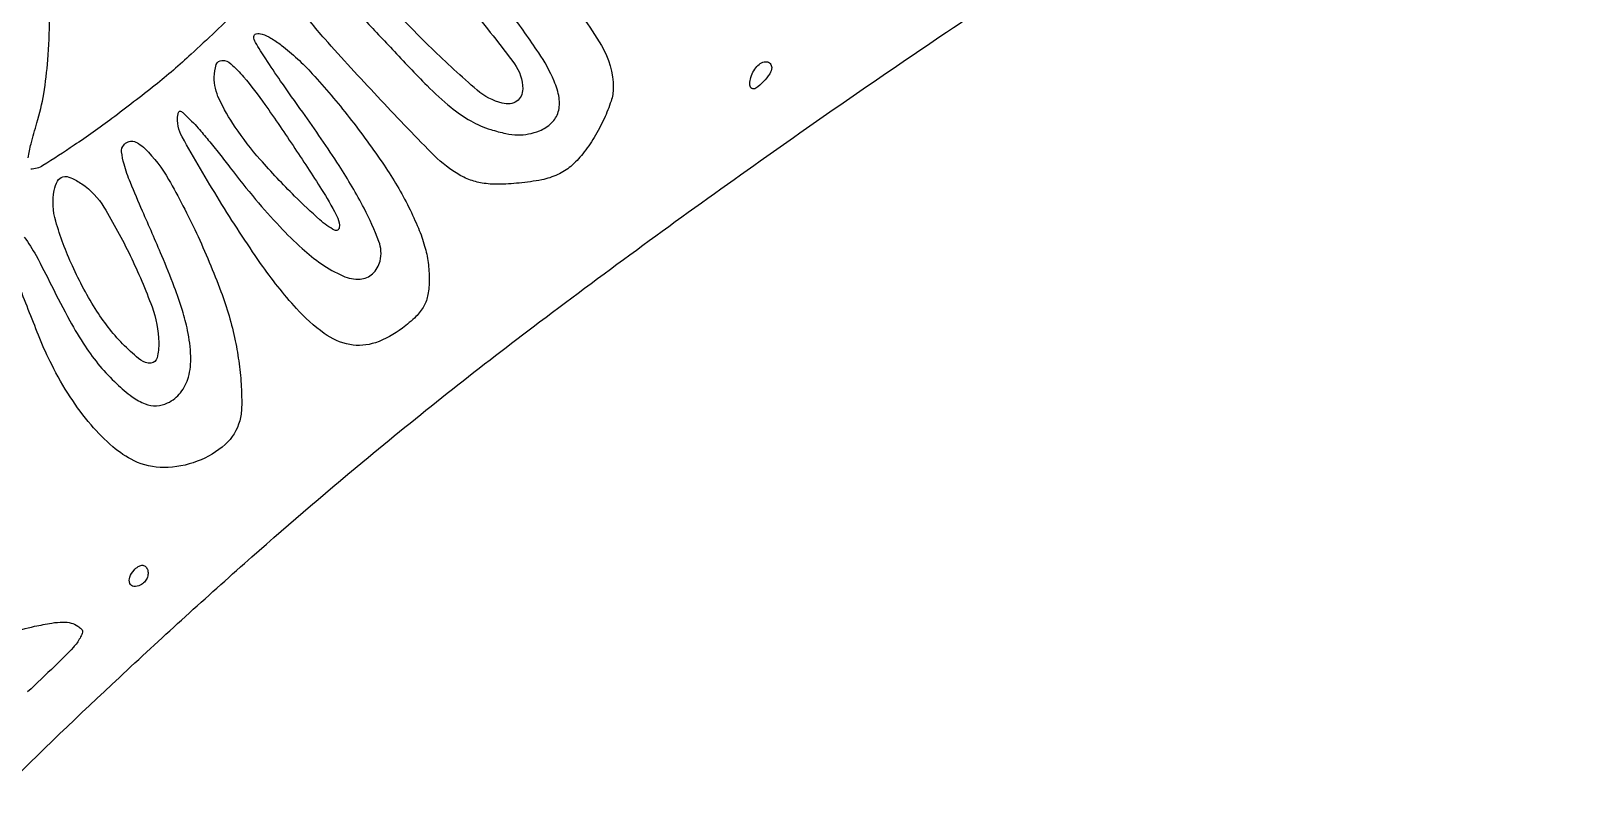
# Model space of a CAD drawing. Header units: inches. Extents: x 0 to 5940, y 0 to 4205.
# Drawn here: x 5486.68 to 5525.7, y 716.25 to 735.59 of the extents above; entities that cross this region are included whole.
import ezdxf

# ---------------------------------------------------------------- set-up
doc = ezdxf.new("R2010")
doc.units = ezdxf.units.IN
doc.header["$LTSCALE"] = 50
doc.header["$MEASUREMENT"] = 0
doc.layers.get('0').update_dxf_attribs({"color": 1})

# ---------------------------------------------------------------- blocks, each defined once
blk = doc.blocks.new('JACZ-COO-GE-001-CAR-LOGO-R00')
at = {"color": 8}
for points in [[(5729.1, 2236.87, -0.006555), (5771.05, 2277.16, -0.006451), (5815.26, 2317.46, -0.008236), (5857.07, 2353.39, -0.011554), (5917.3, 2401.14, -0.007023), (5990.57, 2454.91, -0.007007), (6065.78, 2506.93, -0.010955), (6132.07, 2549.34, 0.000596), (6155.37, 2563.58, 0.001561), (6172.05, 2573.87, 0.002088), (6184.28, 2581.53, 0.006034), (6192.65, 2586.98, -0.00734), (6196.69, 2589.59, -0.003852), (6201.78, 2592.71, -0.00383), (6207.04, 2595.84, -0.005873), (6211.65, 2598.46, 0.003684), (6217.1, 2601.53, 0.001065), (6225.47, 2606.34, 0.001071), (6234.88, 2611.8, 0.001142), (6244.07, 2617.19, -0.002175), (6263.83, 2628.72, -0.003582), (6280.64, 2638.27, -0.001034), (6295.18, 2646.36, -0.127044)], [(5813.46, 2513.74, -0.007027), (5796.41, 2497.5, -0.018723), (5783.66, 2486.56, -0.00748), (5768.44, 2474.82, -0.012042), (5755.08, 2465.32, -0.008952), (5744.03, 2458.15, -0.138188), (5739.71, 2456.89, -0.397343)], [(5738.86, 2460.87, -0.030391), (5739.83, 2465.84, -0.009308), (5741.9, 2473.2, 0.031585), (5744.3, 2483.55, 0.021825), (5745.77, 2495.49, 0.01732), (5746.4, 2510.12, 0.008344)], [(5927.21, 2520.55, -0.038081), (5941.41, 2500.57, -0.136353), (5945.57, 2485.62, -0.079725), (5944.82, 2480.97, -0.028504), (5942.35, 2474.7, -0.027765), (5938.86, 2468.1, -0.031973), (5934.79, 2462.25, -0.048294), (5930.56, 2457.87, -0.069276), (5926.01, 2454.96, -0.058807), (5920.29, 2453.11, -0.025187), (5912.33, 2451.95, -0.019398), (5904.88, 2451.54, -0.044189), (5899.27, 2451.94, -0.054404), (5894.58, 2453.23, -0.048304), (5890.07, 2455.54, -0.056424), (5881.37, 2462.62, -0.005274), (5862.23, 2482.59, -0.006755), (5843.65, 2502.92, -0.0307), (5833.75, 2515.53, -0.078481)], [(5856.32, 2511, -0.006647), (5867.53, 2499.24, 0.007689), (5879.78, 2486.43, 0.026924), (5888.22, 2478.75, 0.041322), (5895.21, 2473.95, 0.054973), (5902.27, 2470.89, 0.021644), (5907.63, 2469.48, 0.047106), (5911.86, 2468.98, 0.055957), (5915.61, 2469.31, 0.045468), (5919.49, 2470.46, 0.09619), (5923.76, 2473.21, 0.130502), (5926.13, 2477.11, 0.113397), (5926.44, 2482.11, 0.061395), (5924.69, 2488.05, 0.045157), (5919.23, 2498.05, 0.013956), (5909.28, 2512.05, 0.01391)], [(5737.44, 2432.88, -0.032353), (5741.59, 2426.3, -0.009654), (5747.07, 2415.75, 0.009399), (5753.53, 2403.28, 0.022014), (5758.94, 2394.27, 0.028023), (5764.19, 2387.24, 0.03043), (5770.06, 2381.03, 0.026848), (5775.6, 2376.38, 0.070759), (5780.13, 2373.89, 0.100202), (5784.17, 2373.23, 0.102261), (5788.11, 2374.2, 0.115542), (5792.67, 2377.84, 0.099809), (5795.43, 2383.33, 0.07717), (5796.27, 2390.69, 0.040375), (5795.16, 2399.88, 0.025709), (5793.34, 2406.9, 0.014227), (5790.45, 2415.27, 0.00995), (5786.03, 2426.27, 0.003411), (5779.22, 2442.03, -0.007228), (5774.94, 2452.14, -0.027153), (5772.7, 2458.65, -0.042732), (5771.85, 2463, -0.202519), (5772.57, 2465.38, -0.117342), (5774.1, 2466.53, -0.145031), (5775.86, 2466.75, -0.107217), (5777.86, 2465.95, -0.046416), (5780.09, 2464.13, -0.069058), (5788.43, 2453.27, -0.0195), (5798.26, 2434.28, -0.020393), (5806.96, 2413.61, -0.03833), (5811.98, 2396.21, -0.018233), (5813.36, 2388.03, -0.018775), (5814.13, 2379.85, -0.019422), (5814.26, 2372.66, -0.060452), (5813.57, 2367.88, -0.145757), (5808.43, 2359.54, -0.092113), (5798.59, 2353.57, -0.088193), (5786.82, 2351.36, -0.116881), (5776.24, 2353.77, -0.064673), (5768.73, 2358.74, -0.037106), (5761.06, 2366.46, -0.033309), (5753.7, 2376.31, -0.026837), (5747.12, 2387.77, -0.021258), (5742.93, 2397.02, -0.003535), (5735.76, 2415.2, -0.000626)], [(5723.76, 2288.99, -0.066999), (5741.09, 2295.22, -0.0116), (5747.15, 2296.37, -0.039473), (5751.15, 2296.72, -0.062299), (5754.03, 2296.37, -0.092511), (5756.34, 2295.32, -0.030478), (5757.59, 2294.34, -0.164702), (5758, 2293.59, -0.146364), (5757.91, 2292.7, -0.022478), (5757.14, 2291.07, -0.069917), (5754.78, 2287.8, -0.007539), (5748.19, 2281.15, -0.007101), (5738.62, 2272.04, -0.002459)]]:
    blk.add_lwpolyline(points, format="xyb", dxfattribs=at)
for points in [[(5866.12, 2542.76, -0.061915), (5878.66, 2532.5, -0.017883), (5895.3, 2513.73, -0.013016), (5910.64, 2494.11, -0.160749), (5913.57, 2485.23, -0.107374), (5913.02, 2482.71, -0.134362), (5911.5, 2480.89, -0.126082), (5909.18, 2480.02, -0.088458), (5906.37, 2480.21, -0.117117), (5897.48, 2484.83, -0.014588), (5881.32, 2499.63, -0.018361), (5865.32, 2516.35, -0.036111), (5854.12, 2530.94, -0.029965), (5851.69, 2535.16, -0.088719), (5850.75, 2538.36, -0.124412), (5851.12, 2541.04, -0.092183), (5852.74, 2543.56, -0.109713), (5855.29, 2545.3, -0.110293), (5858.33, 2545.79, -0.084794), (5861.92, 2544.95, -0.041039)], [(5828.28, 2500.71, -0.044023), (5839.23, 2490.62, -0.017984), (5852.3, 2475.15, -0.018098), (5864.61, 2458.26, -0.031889), (5873.33, 2443.36, -0.016891), (5876.73, 2435.98, -0.030443), (5878.93, 2429.7, -0.035027), (5880.16, 2423.85, -0.034147), (5880.57, 2417.84, -0.043744), (5880.1, 2412.5, -0.082809), (5878.66, 2408.43, -0.074187), (5875.86, 2404.77, -0.029431), (5871.05, 2400.63, -0.079257), (5861.54, 2395.52, -0.130689), (5852.5, 2394.84, -0.112955), (5843.4, 2398.79, -0.050232), (5833.63, 2407.62, -0.031996), (5820.97, 2423.55, -0.014586), (5806.42, 2445.83, -0.008535), (5793.22, 2468.25, -0.165447), (5791.74, 2476.06, -0.086004), (5792.1, 2477.17, -0.39652), (5792.69, 2477.38, -0.085665), (5793.73, 2476.67, -0.004674), (5796.59, 2473.88, -0.019027), (5798.91, 2471.38, -0.00494), (5802.46, 2467.18, -0.005016), (5806.41, 2462.3, -0.0051), (5810.24, 2457.38, 0.011317), (5819.18, 2446.17, 0.015625), (5827.74, 2436.55, 0.017673), (5835.62, 2428.8, 0.03555), (5842.45, 2423.39, 0.045184), (5850.05, 2419.15, 0.117202), (5856.17, 2418, 0.18098), (5860.54, 2419.88, 0.141136), (5863.16, 2424.38, 0.153199), (5862.76, 2431.33, 0.029211), (5857.52, 2443.03, 0.024461), (5848.72, 2458.12, 0.011165), (5835.85, 2476.98, -0.003131), (5828.02, 2488.05, -0.008911), (5822.76, 2495.9, -0.007417), (5819.14, 2501.68, -0.136748), (5818.57, 2503.74, -0.36234), (5819.41, 2504.75, -0.121132), (5821.48, 2504.62, -0.059975), (5824.63, 2503.21, -0.028912)], [(5814.94, 2489.5, -0.021487), (5822.47, 2479.72, -0.006489), (5833.06, 2464.24, -0.006028), (5843.15, 2448.68, -0.029538), (5848.21, 2439.51, -0.146236), (5848.73, 2436.16, -0.51805), (5847.13, 2435.33, -0.064677), (5841.88, 2438.97, -0.010891), (5832.98, 2447.38, -0.017856), (5820.85, 2460.24, -0.031582), (5811.95, 2471.78, -0.038623), (5806.3, 2481.71, -0.11034), (5804.57, 2489.43, -0.077299), (5805.26, 2493.84, -0.324492), (5807.29, 2495.34, -0.187679), (5810.48, 2494.13, -0.034249)], [(6001.57, 2492.8, -0.151256), (6000.9, 2490.63, -0.040894), (5998.61, 2487.81, -0.038805), (5996.02, 2485.5, -0.310781), (5994.5, 2485.42, -0.254459), (5993.86, 2486.54, -0.062666), (5994.09, 2488.71, -0.056497), (5994.96, 2491.14, -0.069592), (5996.3, 2493.13, -0.084852), (5998, 2494.47, -0.141105), (5999.77, 2494.86, -0.203837), (6001.05, 2494.22, -0.177963)], [(5757.82, 2451.65, -0.105462), (5765.58, 2443.4, -0.023445), (5774.87, 2426.29, -0.024477), (5782.58, 2408.16, -0.083319), (5784.95, 2395.6, -0.064073), (5784.37, 2390.19, -0.32022), (5782.2, 2388.3, -0.19322), (5778.59, 2389.36, -0.029412), (5772.88, 2394.44, -0.054961), (5763.1, 2406.64, -0.035114), (5754.44, 2422.65, -0.034563), (5748.55, 2438.48, -0.118709), (5748, 2449.36, -0.079406), (5749.18, 2452.66, -0.212871), (5751.12, 2454.13, -0.16483), (5753.92, 2453.86, -0.045503)], [(5780.93, 2315.38, -0.100771), (5781.19, 2313.83, -0.096872), (5780.83, 2312.27, -0.090247), (5779.87, 2310.88, -0.074583), (5778.43, 2309.8, -0.145864), (5776.2, 2309.35, -0.277996), (5774.77, 2310.39, -0.192509), (5774.73, 2312.6, -0.093535), (5776.22, 2315.05, -0.057567), (5777.68, 2316.33, -0.134677), (5779.04, 2316.81, -0.189888), (5780.15, 2316.45, -0.131629)]]:
    blk.add_lwpolyline(points, format="xyb", close=True, dxfattribs=at)

msp = doc.modelspace()

# ---------------------------------------------------------------- block references
at = {"xscale": 0.07174195398747743, "yscale": 0.07174195398747743, "zscale": 0.07174195398747743}
msp.add_blockref('JACZ-COO-GE-001-CAR-LOGO-R00', (5074.895, 555.821), dxfattribs=at)

doc.saveas('drawing.dxf')
